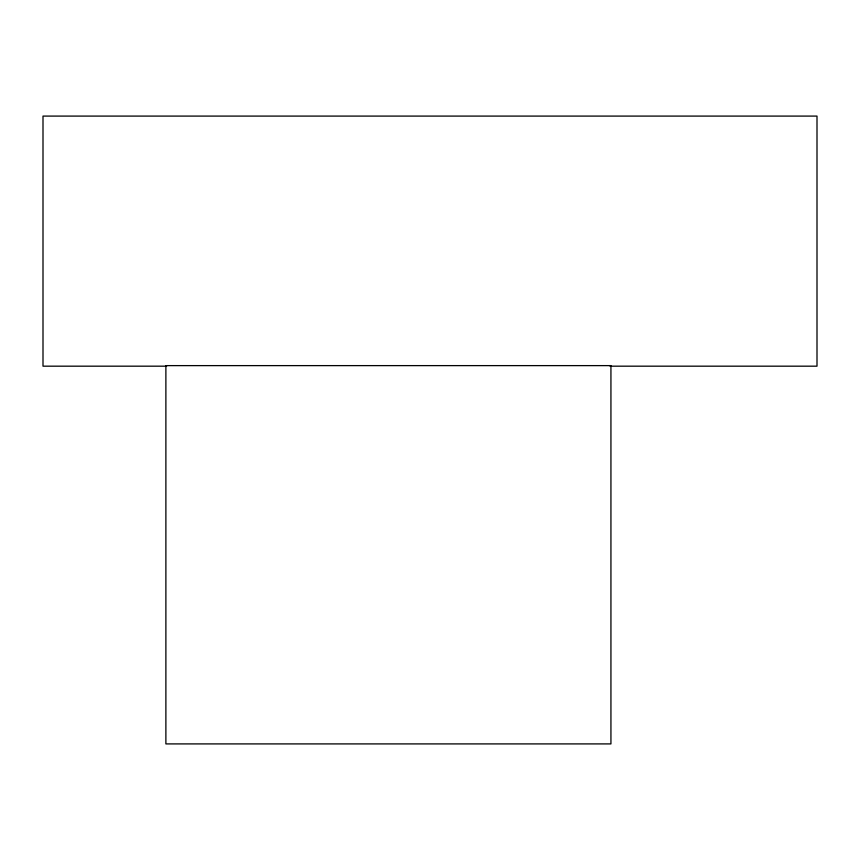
<?xml version="1.0" encoding="UTF-8"?>
<svg xmlns="http://www.w3.org/2000/svg" width="860" height="860" viewBox="0 0 860 860"><rect width="100%" height="100%" fill="white"/><g stroke="black" fill="none" stroke-linecap="round" stroke-linejoin="round"><path stroke-width="1.29" d="M166.937 365.618L610.933 365.618L610.933 743.911L165.883 743.911L165.883 365.618M166.625 366.177L43 366.177L43 116.089L817 116.089L817 366.177L610.062 366.177"/></g></svg>
